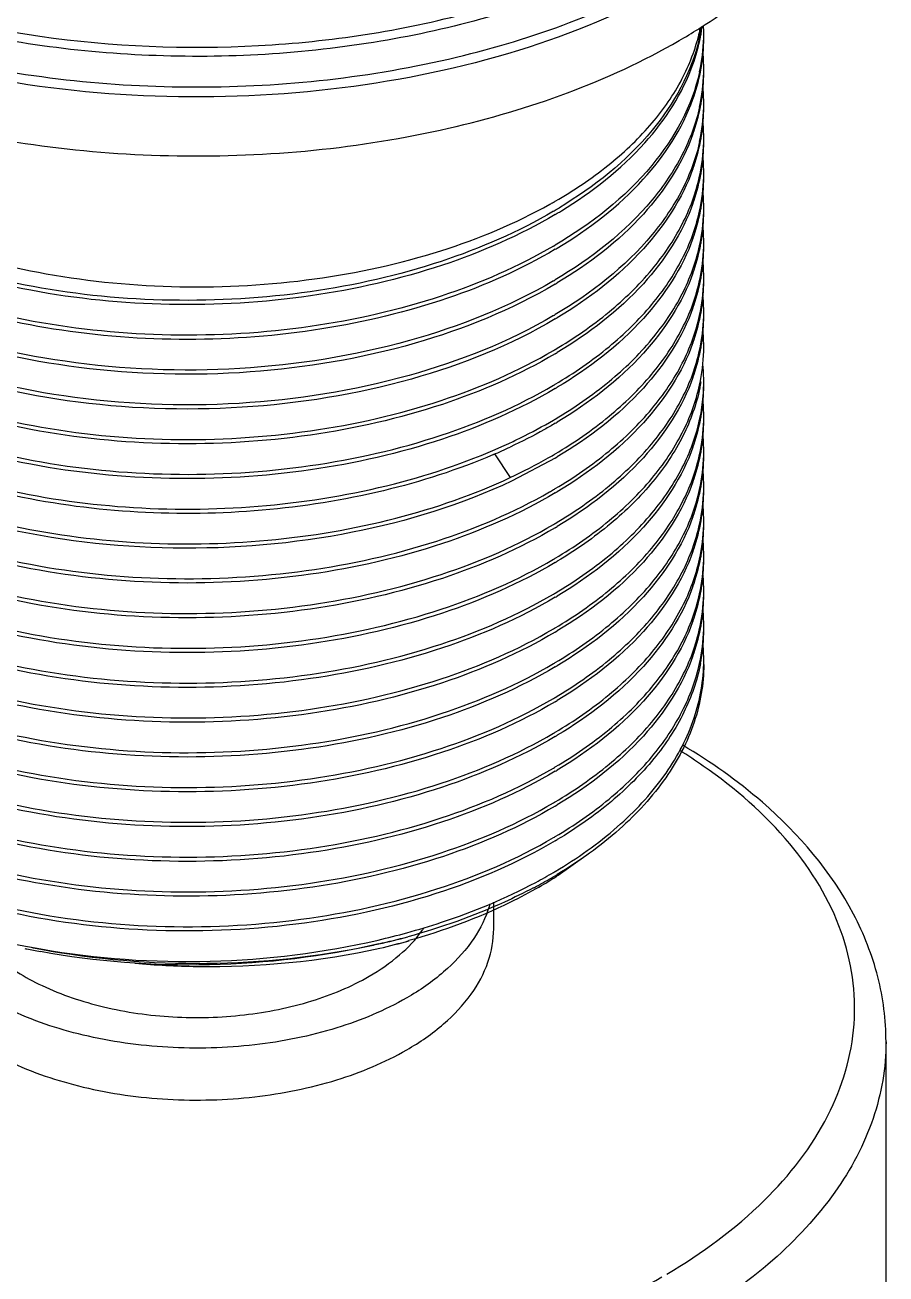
# Model space of a CAD drawing. Extents: x 10151 to 10571, y -5608 to -5014.
# Drawn here: x 10266.57 to 10286.87, y -5209.19 to -5179.73 of the extents above; entities that cross this region are included whole.
import ezdxf

# ---------------------------------------------------------------- set-up
doc = ezdxf.new("R2010")
doc.units = 0
doc.header["$LTSCALE"] = 7
doc.header["$MEASUREMENT"] = 0
doc.layers.get('0').update_dxf_attribs({"color": 2, "linetype": 'CONTINUOUS'})

msp = doc.modelspace()

# ---------------------------------------------------------------- linework, layer by layer
at = {"linetype": 'Continuous'}
for p, q in [((10277.63326, -5189.84388), (10278.00731, -5190.40342)), ((10279.06715, -5189.94564), (10278.04867, -5190.48488)), ((10279.78875, -5199.32521), (10279.13414, -5199.78631)), ((10279.13414, -5199.78631), (10279.11585, -5199.79806)), ((10279.13329, -5199.78587), (10279.11588, -5199.79808)), ((10278.66933, -5200.06884), (10278.69769, -5200.05247)), ((10277.61521, -5201.04285), (10277.61521, -5200.41744)), ((10286.86521, -5268.05674), (10286.86521, -5203.70923))]:
    msp.add_line(p, q, dxfattribs=at)
for centre, radius, start, end in [((10274.65407, -5167.39766), 14.66742, 299.989894, 302.069441), ((10274.90039, -5167.79547), 14.19953, 302.079465, 302.288771), ((10278.36577, -5178.9731), 4.20524, 345.859961, 347.120298), ((10278.412, -5178.98365), 4.15782, 347.119945, 348.834123), ((10278.28039, -5179.09896), 4.28901, 347.564976, 350.925981), ((10278.32041, -5179.2072), 4.24824, 350.250176, 350.803764), ((10278.34227, -5179.21069), 4.2261, 350.803013, 352.487284), ((10278.43248, -5179.94152), 4.1355, 0.000151, 2.727157), ((10278.11533, -5179.16297), 4.458, 340.35497, 348.923282), ((10278.21876, -5179.08582), 4.35203, 346.846445, 347.570662), ((10278.36696, -5179.93603), 4.20114, 347.623736, 358.600829), ((10278.29506, -5179.20279), 4.27397, 348.984268, 350.249411), ((10278.3787, -5180.03713), 4.18928, 350.230633, 359.973527), ((10278.43704, -5179.94146), 4.13094, 358.652503, 359.999318), ((10278.40895, -5180.76297), 4.15903, 0.00429, 5.107307), ((10278.30187, -5180.02449), 4.26714, 348.960609, 350.238362), ((10278.42467, -5180.76261), 4.14332, 358.650971, 359.999377), ((10278.12235, -5179.98458), 4.45099, 340.31773, 348.898919), ((10278.36263, -5180.75765), 4.20546, 347.646122, 358.603252), ((10278.39254, -5180.85898), 4.17545, 351.217945, 359.978814), ((10278.40019, -5181.58264), 4.16779, 0.004, 4.939257), ((10278.11484, -5180.80357), 4.45869, 340.365866, 348.901129), ((10278.34843, -5181.57737), 4.21965, 347.663728, 358.596629), ((10278.30009, -5180.84466), 4.269, 348.963624, 350.249205), ((10278.33195, -5180.85017), 4.23667, 350.249687, 351.22528), ((10278.39363, -5181.67963), 4.17436, 351.334853, 359.979702), ((10278.41161, -5181.58236), 4.15637, 358.644022, 0.000163), ((10278.41549, -5182.40089), 4.15249, 0.003591, 5.038007), ((10278.11456, -5181.6241), 4.45898, 340.35896, 348.89914), ((10278.35143, -5182.39499), 4.21667, 347.624658, 358.556908), ((10278.2999, -5181.6652), 4.2692, 348.961506, 350.277569), ((10278.33322, -5181.67094), 4.23538, 350.278007, 351.34178), ((10278.39321, -5182.50019), 4.17477, 351.296665, 359.97936), ((10278.42517, -5182.4006), 4.14281, 358.608834, 359.999678), ((10278.41526, -5183.22147), 4.15272, 0.003605, 5.092822), ((10278.33291, -5182.49149), 4.2357, 350.278256, 351.303735), ((10278.11467, -5182.44471), 4.45887, 340.359045, 348.899502), ((10278.35138, -5183.21558), 4.21671, 347.627045, 358.557186), ((10278.30008, -5182.48583), 4.26901, 348.961908, 350.277778), ((10278.38513, -5183.3202), 4.18285, 350.266452, 359.971441), ((10278.42504, -5183.22118), 4.14294, 358.608944, 359.999587), ((10278.41573, -5184.04204), 4.15225, 0.003359, 5.037873), ((10273.34702, -5173.97691), 11.44245, 299.27129, 299.504074), ((10273.41487, -5174.0966), 11.30486, 299.503543, 299.999168), ((10273.32049, -5174.38298), 11.28955, 300.598932, 301.192561), ((10278.29951, -5183.30627), 4.26959, 348.959189, 350.276471), ((10278.42519, -5184.04176), 4.14279, 358.608955, 359.999477), ((10273.12841, -5174.05847), 11.66665, 300.367357, 300.599655), ((10273.35319, -5174.57712), 11.19281, 300.697341, 300.983681), ((10273.41738, -5174.68379), 11.06832, 300.983074, 301.592466), ((10278.11415, -5183.26515), 4.4594, 340.355397, 348.896812), ((10278.35143, -5184.03616), 4.21667, 347.628925, 358.557238), ((10278.3934, -5184.14136), 4.17459, 351.300912, 359.979365), ((10278.41553, -5184.86265), 4.15245, 0.003694, 5.03134), ((10273.12436, -5174.8599), 11.68519, 300.337235, 300.568925), ((10278.29995, -5184.12695), 4.26914, 348.961918, 350.277649), ((10278.33287, -5184.13263), 4.23574, 350.278123, 351.30802), ((10278.42532, -5184.86237), 4.14266, 358.608741, 359.999774), ((10273.42822, -5175.50409), 11.06304, 300.644466, 300.934032), ((10278.11452, -5184.08584), 4.45902, 340.361276, 348.899542), ((10278.35145, -5184.85674), 4.21665, 347.622443, 358.556615), ((10278.3926, -5184.96191), 4.17538, 351.231065, 359.978844), ((10278.41523, -5185.68321), 4.15275, 0.003377, 5.174839), ((10273.09171, -5175.64544), 11.73198, 300.38804, 300.619155), ((10273.45637, -5176.35831), 11.01976, 300.60771, 300.898431), ((10278.11487, -5184.90652), 4.45866, 340.364354, 348.900971), ((10278.35131, -5185.67734), 4.21679, 347.633469, 358.557677), ((10278.30037, -5184.94764), 4.26871, 348.963375, 350.278586), ((10278.33237, -5184.95317), 4.23624, 350.279131, 351.238394), ((10278.39428, -5185.78261), 4.1737, 351.399389, 359.980406), ((10278.42498, -5185.68291), 4.143, 358.609069, 359.999221), ((10278.41555, -5186.50381), 4.15243, 0.003481, 5.042114), ((10273.11364, -5176.53407), 11.66226, 300.463915, 300.69676), ((10273.29879, -5176.93763), 11.30764, 300.672457, 300.95588), ((10278.11442, -5185.72698), 4.45913, 340.358225, 348.898454), ((10278.35142, -5186.49792), 4.21668, 347.626733, 358.55712), ((10278.29985, -5185.7681), 4.26924, 348.960852, 350.277267), ((10278.33403, -5185.77399), 4.23456, 350.277635, 351.405982), ((10278.39303, -5186.60309), 4.17495, 351.264335, 359.979038), ((10278.42515, -5186.50352), 4.14283, 358.608936, 359.999572), ((10278.41541, -5187.32441), 4.15257, 0.003784, 5.034576), ((10278.33251, -5186.59433), 4.2361, 350.278387, 351.271601), ((10273.2604, -5177.58213), 11.39175, 300.408158, 300.646102), ((10273.34435, -5177.82797), 11.22441, 300.654081, 300.939592), ((10278.11461, -5186.54762), 4.45893, 340.362177, 348.900028), ((10278.35148, -5187.3185), 4.21662, 347.621661, 358.556615), ((10278.30006, -5186.58874), 4.26903, 348.962406, 350.277876), ((10278.42529, -5187.32413), 4.1427, 358.608774, 359.999847), ((10278.42132, -5188.14463), 4.14667, 359.998718, 5.05152), ((10278.29802, -5187.40943), 4.27101, 348.861583, 350.211047), ((10278.42371, -5188.14435), 4.14428, 357.496202, 359.994766), ((10273.29775, -5178.47291), 11.31232, 300.424762, 300.664556), ((10273.36433, -5178.67914), 11.1879, 300.645921, 300.93242), ((10278.27277, -5187.4045), 4.29674, 348.119787, 348.862118), ((10278.39362, -5188.24431), 4.17436, 351.33272, 359.979714), ((10278.40241, -5188.14319), 4.16562, 355.25295, 356.167674), ((10278.41266, -5188.14387), 4.15534, 356.167591, 357.49627), ((10278.33589, -5188.13605), 4.23249, 348.173179, 355.231124), ((10278.41549, -5188.96557), 4.15249, 0.00357, 5.038122), ((10273.31435, -5179.32458), 11.27711, 300.432182, 300.672575), ((10278.11454, -5188.18877), 4.459, 340.359037, 348.899145), ((10278.25704, -5188.1207), 4.31281, 347.710825, 348.188311), ((10278.29994, -5188.22988), 4.26915, 348.961536, 350.277527), ((10278.33324, -5188.23562), 4.23536, 350.277967, 351.33965), ((10278.42517, -5188.96528), 4.14281, 358.60887, 359.999656), ((10273.33819, -5179.45966), 11.2357, 300.656469, 300.9416), ((10278.3514, -5188.95967), 4.21669, 347.624613, 358.556931), ((10278.39319, -5189.06487), 4.17479, 351.295396, 359.979384), ((10278.41525, -5189.78615), 4.15273, 0.003561, 5.094854), ((10272.17401, -5177.214), 13.76678, 293.258559, 295.07012), ((10273.19218, -5179.93292), 11.52199, 299.685931, 300.40496), ((10273.28329, -5180.08866), 11.34155, 300.406175, 300.661884), ((10273.36145, -5180.31593), 11.19314, 300.647187, 300.933514), ((10278.11469, -5189.0094), 4.45884, 340.359121, 348.899572), ((10278.3514, -5189.78026), 4.21669, 347.627164, 358.557199), ((10278.30005, -5189.05051), 4.26904, 348.961959, 350.277781), ((10278.3851, -5189.88487), 4.18288, 350.266499, 359.971417), ((10278.33286, -5189.05616), 4.23574, 350.27826, 351.302477), ((10278.42503, -5189.78586), 4.14295, 358.608939, 359.999538), ((10272.65448, -5178.95715), 12.636, 295.063481, 299.612841), ((10278.41572, -5190.60672), 4.15226, 0.003372, 5.037238), ((10273.23708, -5180.83355), 11.43024, 299.885911, 300.430362), ((10273.31183, -5180.96106), 11.28243, 300.431019, 300.671409), ((10273.35622, -5181.12847), 11.20273, 300.649222, 300.935307), ((10278.11418, -5189.82985), 4.45937, 340.355413, 348.89692), ((10278.35147, -5190.60084), 4.21663, 347.628841, 358.55725), ((10278.29946, -5189.87094), 4.26964, 348.959263, 350.276532), ((10278.39242, -5190.70597), 4.17557, 351.19952, 359.978423), ((10278.42519, -5190.60644), 4.14279, 358.608957, 359.999489), ((10278.41555, -5191.42737), 4.15243, 0.004171, 4.971646), ((10278.33184, -5190.69716), 4.23678, 350.279004, 351.207085), ((10273.30773, -5181.77388), 11.2912, 300.429132, 300.669213), ((10273.32174, -5181.89623), 11.26575, 300.663145, 300.947546), ((10278.11477, -5190.65058), 4.45876, 340.365801, 348.901164), ((10278.35147, -5191.42139), 4.21663, 347.610764, 358.555525), ((10278.30023, -5190.6917), 4.26885, 348.963527, 350.27843), ((10278.39259, -5191.52659), 4.17539, 351.232438, 359.97887), ((10278.42568, -5191.42709), 4.14231, 358.608429, 0.0003), ((10278.41523, -5192.24789), 4.15275, 0.003351, 5.174757), ((10278.30031, -5191.51232), 4.26877, 348.963391, 350.278605), ((10278.33232, -5191.51784), 4.23629, 350.279148, 351.239772), ((10278.42498, -5192.24759), 4.143, 358.60904, 359.999196), ((10273.2788, -5182.54026), 11.35259, 300.416375, 300.655251), ((10273.36398, -5182.78136), 11.1887, 300.645615, 300.930896), ((10278.1149, -5191.47121), 4.45863, 340.364397, 348.901022), ((10278.35134, -5192.24202), 4.21675, 347.633439, 358.557663), ((10278.39424, -5192.34728), 4.17374, 351.396383, 359.980339), ((10278.41554, -5193.06849), 4.15244, 0.003515, 5.042435), ((10273.31495, -5183.42865), 11.27583, 300.432436, 300.672901), ((10278.11444, -5192.29167), 4.4591, 340.358323, 348.898517), ((10278.35144, -5193.0626), 4.21666, 347.626659, 358.55709), ((10278.29982, -5192.33278), 4.26927, 348.960893, 350.277343), ((10278.33396, -5192.33866), 4.23463, 350.277714, 351.402996), ((10278.39308, -5193.16777), 4.1749, 351.268586, 359.97905), ((10278.42515, -5193.0682), 4.14284, 358.6089, 359.999606), ((10273.34233, -5183.56894), 11.22812, 300.654848, 300.940227), ((10278.41542, -5193.88909), 4.15256, 0.003813, 5.034271), ((10273.29624, -5184.21407), 11.31561, 300.423965, 300.66355), ((10273.3078, -5184.33671), 11.29116, 300.668902, 300.952766), ((10278.11458, -5193.11228), 4.45896, 340.36192, 348.899903), ((10278.35146, -5193.88317), 4.21664, 347.621751, 358.556619), ((10278.30009, -5193.15342), 4.26901, 348.962304, 350.277848), ((10278.38499, -5193.98779), 4.183, 350.267124, 359.971339), ((10278.33259, -5193.15902), 4.23602, 350.278355, 351.275824), ((10278.42528, -5193.88881), 4.1427, 358.608781, 359.999878), ((10278.41553, -5194.70966), 4.15245, 0.003527, 5.017939), ((10273.26682, -5184.97957), 11.378, 300.411153, 300.649528), ((10273.30127, -5185.14733), 11.30307, 300.671612, 300.955262), ((10278.29975, -5193.97393), 4.26934, 348.960416, 350.277131), ((10278.42511, -5194.70938), 4.14287, 358.608994, 359.999663), ((10273.26215, -5185.79128), 11.38801, 300.408982, 300.646976), ((10273.32589, -5186.0055), 11.25818, 300.661416, 300.945927), ((10273.28257, -5186.65022), 11.34461, 300.417984, 300.656975), ((10273.29924, -5186.78539), 11.30677, 300.67244, 300.955961), ((10273.25985, -5187.42821), 11.39284, 300.40805, 300.64605), ((10273.3172, -5187.63343), 11.274, 300.665115, 300.949433), ((10273.27573, -5188.2785), 11.35918, 300.414909, 300.653518), ((10273.36335, -5188.52463), 11.18972, 300.646228, 300.932517), ((10273.31323, -5189.16963), 11.27938, 300.431491, 300.67235), ((10273.36213, -5189.3434), 11.19191, 300.646879, 300.933286), ((10273.02831, -5189.49186), 11.85338, 298.081245, 300.397826), ((10273.11757, -5189.75357), 11.66966, 298.453715, 300.65274), ((10273.40127, -5190.87498), 10.59613, 299.989549, 302.429338), ((10273.26612, -5189.90273), 11.37865, 300.411814, 300.651643), ((10273.3157, -5190.09293), 11.2767, 300.665827, 300.950131), ((10273.61789, -5191.22074), 10.18813, 302.443816, 302.659362), ((10272.83882, -5189.24398), 12.25051, 297.793789, 298.309893), ((10272.90052, -5189.35882), 12.12014, 298.310533, 298.466716), ((10270.95753, -5183.61598), 18.21747, 281.972051, 282.530499), ((10270.87272, -5184.04396), 17.72839, 283.107095, 285.358579), ((10271.08609, -5184.18048), 17.63853, 282.52065, 284.798546), ((10270.86431, -5183.75418), 18.10764, 282.913831, 285.133609), ((10271.07685, -5185.31605), 16.64106, 283.393843, 285.838238), ((10271.14563, -5185.47062), 16.47468, 283.292357, 285.754731), ((10270.09853, -5184.43415), 17.43958, 258.310204, 258.444929), ((10270.14103, -5183.22635), 18.57345, 258.942677, 260.073885), ((10270.33996, -5183.29319), 18.54717, 258.299944, 259.433451), ((10270.1438, -5184.20967), 17.66859, 258.446914, 259.513537)]:
    msp.add_arc(centre, radius, start, end, dxfattribs=at)
for points, knots in [([(10281.98554, -5178.71009), (10280.87217, -5179.35289), (10278.36593, -5180.41097), (10274.27514, -5181.30343), (10269.91873, -5181.53575), (10265.6126, -5181.0894), (10261.6674, -5179.99712), (10258.80924, -5178.55986), (10256.9897, -5177.13008), (10255.62772, -5175.68069), (10254.92781, -5174.37357), (10254.7034, -5173.48468)], [0, 0, 0, 0, 0.12568453, 0.26361106, 0.40757501, 0.55037946, 0.68501087, 0.8058374, 0.86017524, 0.91037325, 1, 1, 1, 1]), ([(10282.48559, -5179.79928), (10283.12137, -5179.39752), (10284.27286, -5178.53681), (10285.63789, -5176.99513), (10286.49626, -5175.31123), (10286.69515, -5174.11361), (10286.69518, -5173.5368)], [0, 0, 0, 0, 0.28720031, 0.54547902, 0.7797281, 1, 1, 1, 1]), ([(10279.86974, -5178.70195), (10278.30248, -5179.37547), (10274.85956, -5180.31836), (10269.51182, -5180.62996), (10264.29242, -5179.89206), (10261.05796, -5178.66106), (10259.65471, -5177.85091)], [0, 0, 0, 0, 0.24566354, 0.50840905, 0.7666521, 1, 1, 1, 1]), ([(10262.18176, -5178.79353), (10263.70266, -5179.3746), (10266.98769, -5180.17459), (10272.04526, -5180.38316), (10276.95025, -5179.6443), (10279.9879, -5178.48675), (10281.31618, -5177.73465)], [0, 0, 0, 0, 0.24821435, 0.51056179, 0.76728814, 1, 1, 1, 1]), ([(10259.30722, -5178.48942), (10260.9125, -5179.41621), (10264.64586, -5180.7688), (10270.61528, -5181.41692), (10276.58468, -5180.76877), (10280.31804, -5179.41617), (10281.9233, -5178.48937)], [0, 0, 0, 0, 0.23721786, 0.50000053, 0.7627829, 1, 1, 1, 1]), ([(10258.60631, -5179.71063), (10260.19428, -5180.74013), (10263.99856, -5182.26403), (10270.16289, -5183.05697), (10276.39424, -5182.4598), (10280.30808, -5181.06978), (10281.98554, -5180.10131)], [0, 0, 0, 0, 0.23353839, 0.49622047, 0.76097432, 1, 1, 1, 1]), ([(10279.06715, -5183.88698), (10279.49977, -5183.63721), (10280.29801, -5183.10349), (10281.3054, -5182.15995), (10282.04424, -5181.12856), (10282.3493, -5180.37476), (10282.4436, -5180.00041)], [0, 0, 0, 0, 0.28398174, 0.5435499, 0.78054071, 1, 1, 1, 1]), ([(10282.4566, -5180.07617), (10282.27409, -5180.85719), (10281.38583, -5182.45219), (10279.97944, -5183.54883), (10279.16753, -5184.04042)], [0, 0, 0, 0, 0.45800729, 1, 1, 1, 1]), ([(10279.06715, -5184.20155), (10278.23091, -5184.69803), (10276.34431, -5185.51601), (10273.26248, -5186.21483), (10269.9843, -5186.41021), (10266.75402, -5186.08993), (10263.80694, -5185.28114), (10261.35385, -5184.03766), (10259.55907, -5182.43609), (10258.88418, -5181.08617), (10258.74618, -5180.42967)], [0, 0, 0, 0, 0.12729245, 0.26669941, 0.41182361, 0.55524822, 0.68975524, 0.8096242, 0.91219286, 1, 1, 1, 1]), ([(10279.02639, -5184.12447), (10278.19282, -5184.61289), (10276.32114, -5185.42497), (10273.26184, -5186.11495), (10270.0114, -5186.30679), (10266.80463, -5186.00189), (10263.87537, -5185.20334), (10261.42565, -5183.98387), (10259.61881, -5182.40838), (10258.92104, -5181.07588), (10258.76735, -5180.42382)], [0, 0, 0, 0, 0.12723459, 0.26635993, 0.41113772, 0.55428176, 0.68875922, 0.8088153, 0.91177217, 1, 1, 1, 1]), ([(10258.89389, -5180.35878), (10259.11504, -5180.99822), (10259.91795, -5182.27224), (10261.78169, -5183.77469), (10264.2298, -5184.9364), (10267.10609, -5185.68817), (10270.21992, -5185.98505), (10273.36112, -5185.80622), (10276.31437, -5185.16496), (10278.12962, -5184.41353), (10278.94175, -5183.95832)], [0, 0, 0, 0, 0.09104838, 0.19686051, 0.31851981, 0.45303124, 0.59497941, 0.73777826, 0.87471728, 1, 1, 1, 1]), ([(10279.21578, -5184.11174), (10279.93468, -5183.66958), (10281.18958, -5182.69601), (10282.07119, -5181.34335), (10282.31384, -5180.66171)], [0, 0, 0, 0, 0.53841738, 1, 1, 1, 1]), ([(10282.47046, -5180.83646), (10282.2938, -5181.64334), (10281.37781, -5183.29854), (10279.91406, -5184.42082), (10279.06715, -5184.92106)], [0, 0, 0, 0, 0.45645069, 1, 1, 1, 1]), ([(10279.02642, -5184.94501), (10278.19273, -5185.43291), (10276.32048, -5186.24313), (10273.26226, -5186.93771), (10270.01096, -5187.12708), (10266.80507, -5186.82039), (10263.87359, -5186.02692), (10261.42686, -5184.80206), (10259.61791, -5183.22936), (10258.92062, -5181.89656), (10258.76727, -5181.24432)], [0, 0, 0, 0, 0.12721292, 0.26636232, 0.41114209, 0.55429362, 0.68874625, 0.80886444, 0.91175998, 1, 1, 1, 1]), ([(10282.4707, -5181.6574), (10282.38529, -5182.04811), (10282.0917, -5182.83781), (10281.06263, -5184.34849), (10279.91409, -5185.24039), (10279.06715, -5185.74165)], [0, 0, 0, 0, 0.22030447, 0.45788243, 1, 1, 1, 1]), ([(10279.11519, -5184.99351), (10279.85794, -5184.54838), (10281.15318, -5183.56266), (10282.06469, -5182.18061), (10282.31329, -5181.48369)], [0, 0, 0, 0, 0.53923039, 1, 1, 1, 1]), ([(10279.06715, -5185.02213), (10278.2675, -5185.49589), (10276.47226, -5186.28718), (10273.5363, -5186.98761), (10270.40129, -5187.22766), (10267.28183, -5186.99221), (10264.38846, -5186.3006), (10261.91287, -5185.19675), (10260.01267, -5183.75012), (10259.17184, -5182.50809), (10258.93223, -5181.88036)], [0, 0, 0, 0, 0.12519452, 0.26205128, 0.40487652, 0.54699446, 0.68177459, 0.80368278, 0.90949833, 1, 1, 1, 1]), ([(10282.47065, -5182.4789), (10282.38531, -5182.86985), (10282.09227, -5183.65953), (10281.06141, -5185.16882), (10279.91344, -5186.05981), (10279.06715, -5186.56223)], [0, 0, 0, 0, 0.22046159, 0.45778231, 1, 1, 1, 1]), ([(10282.31429, -5182.30175), (10282.06603, -5182.99963), (10281.15548, -5184.38383), (10279.85844, -5185.36934), (10279.11521, -5185.81413)], [0, 0, 0, 0, 0.46097162, 1, 1, 1, 1]), ([(10282.3141, -5183.12288), (10282.06577, -5183.82068), (10281.1555, -5185.20501), (10279.85786, -5186.18918), (10279.11519, -5186.63465)], [0, 0, 0, 0, 0.46098915, 1, 1, 1, 1]), ([(10279.06715, -5187.38282), (10279.51086, -5187.11993), (10280.3279, -5186.55773), (10281.35157, -5185.56461), (10282.09137, -5184.47972), (10282.38449, -5183.68982), (10282.47012, -5183.29869)], [0, 0, 0, 0, 0.28356225, 0.54284643, 0.7798521, 1, 1, 1, 1]), ([(10279.06715, -5187.48389), (10278.23052, -5187.97974), (10276.34448, -5188.79878), (10273.26231, -5189.49707), (10269.98415, -5189.69258), (10266.7538, -5189.37223), (10263.80671, -5188.5634), (10261.35365, -5187.31987), (10259.55893, -5185.71826), (10258.8841, -5184.36831), (10258.74613, -5183.7118)], [0, 0, 0, 0, 0.12729356, 0.2667023, 0.41182768, 0.55525259, 0.68976014, 0.80962744, 0.91219325, 1, 1, 1, 1]), ([(10258.76755, -5183.70677), (10258.92115, -5184.35812), (10259.62058, -5185.68916), (10261.4262, -5187.26464), (10263.87544, -5188.48648), (10266.8061, -5189.27914), (10270.01179, -5189.59058), (10273.26246, -5189.39447), (10276.3204, -5188.70388), (10278.19352, -5187.89566), (10279.0264, -5187.40685)], [0, 0, 0, 0, 0.08814486, 0.19113955, 0.31123735, 0.4457005, 0.58887135, 0.73366376, 0.87279932, 1, 1, 1, 1]), ([(10282.31411, -5183.94345), (10282.06578, -5184.64124), (10281.15543, -5186.02547), (10279.858, -5187.00999), (10279.1152, -5187.45525)], [0, 0, 0, 0, 0.46098495, 1, 1, 1, 1]), ([(10279.06715, -5188.2034), (10279.51078, -5187.94037), (10280.32795, -5187.37834), (10281.35163, -5186.38513), (10282.09142, -5185.3002), (10282.38454, -5184.51027), (10282.47016, -5184.11912)], [0, 0, 0, 0, 0.28356218, 0.54284261, 0.77985189, 1, 1, 1, 1]), ([(10279.06715, -5188.30447), (10278.23045, -5188.80021), (10276.34457, -5189.61942), (10273.2624, -5190.31762), (10269.98433, -5190.51317), (10266.75401, -5190.19285), (10263.80692, -5189.38406), (10261.3538, -5188.14056), (10259.55902, -5186.53895), (10258.88415, -5185.18903), (10258.74616, -5184.53253)], [0, 0, 0, 0, 0.12729397, 0.26669825, 0.41182293, 0.55524671, 0.68975309, 0.80962525, 0.91219405, 1, 1, 1, 1]), ([(10258.76741, -5184.52679), (10258.92092, -5185.17817), (10259.62021, -5186.50931), (10261.42572, -5188.08492), (10263.87491, -5189.30687), (10266.80559, -5190.09964), (10270.01137, -5190.41115), (10273.2622, -5190.21515), (10276.32015, -5189.52435), (10278.1936, -5188.71654), (10279.02638, -5188.22746)], [0, 0, 0, 0, 0.08814442, 0.19113633, 0.31122904, 0.44569203, 0.58886474, 0.7336579, 0.87279742, 1, 1, 1, 1]), ([(10282.314, -5184.76434), (10282.06564, -5185.46206), (10281.15527, -5186.8461), (10279.85802, -5187.8307), (10279.11521, -5188.27584)], [0, 0, 0, 0, 0.46098386, 1, 1, 1, 1]), ([(10279.06715, -5189.02399), (10279.51077, -5188.76088), (10280.32801, -5188.19891), (10281.3517, -5187.20563), (10282.09149, -5186.12067), (10282.38459, -5185.33071), (10282.47019, -5184.93955)], [0, 0, 0, 0, 0.28356791, 0.54284835, 0.77985241, 1, 1, 1, 1]), ([(10258.76759, -5185.34812), (10258.91262, -5185.96305), (10259.54972, -5187.21844), (10261.19708, -5188.73746), (10263.44212, -5189.94686), (10266.14904, -5190.78058), (10269.1466, -5191.18943), (10272.24117, -5191.14405), (10275.2286, -5190.64587), (10277.10823, -5190.00073), (10277.97299, -5189.59879)], [0, 0, 0, 0, 0.08777219, 0.18934114, 0.30715067, 0.43920407, 0.58079731, 0.72576668, 0.86752216, 1, 1, 1, 1]), ([(10279.02638, -5185.76567), (10277.9688, -5186.38586), (10275.54067, -5187.34387), (10271.61388, -5187.96932), (10267.57833, -5187.80697), (10264.96307, -5187.17107), (10263.76186, -5186.70129)], [0, 0, 0, 0, 0.23392291, 0.49165265, 0.7539055, 1, 1, 1, 1]), ([(10279.06715, -5189.84457), (10279.51077, -5189.58157), (10280.32787, -5189.01956), (10281.35151, -5188.02643), (10282.0913, -5186.94158), (10282.38445, -5186.15171), (10282.47009, -5185.76059)], [0, 0, 0, 0, 0.28355987, 0.54284155, 0.77985036, 1, 1, 1, 1]), ([(10282.31416, -5185.58446), (10282.06585, -5186.28229), (10281.1555, -5187.66661), (10279.858, -5188.65113), (10279.11518, -5189.09643)], [0, 0, 0, 0, 0.4609858, 1, 1, 1, 1]), ([(10277.61025, -5189.86199), (10276.77413, -5190.22151), (10274.97669, -5190.79943), (10271.1926, -5191.39373), (10267.31376, -5191.19121), (10263.77446, -5190.17024), (10261.57448, -5189.07764), (10259.89297, -5187.70103), (10259.14894, -5186.5541), (10258.92939, -5185.97579)], [0, 0, 0, 0, 0.13228718, 0.27276138, 0.55554958, 0.68731545, 0.80624554, 0.91008976, 1, 1, 1, 1]), ([(10279.06715, -5185.84272), (10278.03873, -5186.45112), (10275.67924, -5187.40228), (10271.85129, -5188.04397), (10267.89347, -5187.94575), (10265.31384, -5187.3651), (10264.1162, -5186.93254)], [0, 0, 0, 0, 0.23285832, 0.48954329, 0.7518516, 1, 1, 1, 1]), ([(10258.76669, -5186.16491), (10258.91141, -5186.78114), (10259.54943, -5188.03948), (10261.20098, -5189.56128), (10263.45222, -5190.77195), (10266.16638, -5191.60529), (10269.17115, -5192.01173), (10272.27168, -5191.96225), (10275.26255, -5191.45811), (10277.14316, -5190.80827), (10278.00737, -5190.40333)], [0, 0, 0, 0, 0.08776916, 0.18935985, 0.30722628, 0.43935251, 0.58099966, 0.72597702, 0.86766989, 1, 1, 1, 1]), ([(10279.02635, -5186.58635), (10277.96718, -5187.20935), (10275.53174, -5188.16676), (10271.59669, -5188.79099), (10267.55223, -5188.62738), (10264.93526, -5187.97902), (10263.7326, -5187.50732)], [0, 0, 0, 0, 0.23398013, 0.49177453, 0.75401565, 1, 1, 1, 1]), ([(10279.06715, -5186.6633), (10278.0141, -5187.28788), (10275.59004, -5188.25291), (10271.66566, -5188.88255), (10267.62586, -5188.73804), (10265.00682, -5188.10205), (10263.80168, -5187.63535)], [0, 0, 0, 0, 0.23353674, 0.49110914, 0.75349156, 1, 1, 1, 1]), ([(10279.06715, -5190.66516), (10279.5108, -5190.40204), (10280.32807, -5189.84003), (10281.3518, -5188.84669), (10282.0916, -5187.76164), (10282.38468, -5186.97162), (10282.47026, -5186.58042)], [0, 0, 0, 0, 0.2835672, 0.54284359, 0.77985206, 1, 1, 1, 1]), ([(10282.31425, -5186.40479), (10282.06597, -5187.10266), (10281.15559, -5188.48704), (10279.85813, -5189.47179), (10279.11521, -5189.91701)], [0, 0, 0, 0, 0.46098085, 1, 1, 1, 1]), ([(10258.76739, -5186.98846), (10258.92008, -5187.63642), (10259.61336, -5188.96048), (10261.4038, -5190.53102), (10263.83367, -5191.75213), (10266.74341, -5192.54922), (10269.93011, -5192.87045), (10273.16728, -5192.68917), (10276.22018, -5192.01684), (10278.09574, -5191.22468), (10278.93248, -5190.74379)], [0, 0, 0, 0, 0.0880984, 0.19094394, 0.31080852, 0.4450359, 0.5880611, 0.73288128, 0.87228321, 1, 1, 1, 1]), ([(10279.06715, -5190.76623), (10278.23048, -5191.26201), (10276.34452, -5192.08116), (10273.26231, -5192.7794), (10269.98416, -5192.97492), (10266.7538, -5192.65457), (10263.80668, -5191.84573), (10261.35357, -5190.60217), (10259.55884, -5189.00049), (10258.88405, -5187.65051), (10258.7461, -5186.99399)], [0, 0, 0, 0, 0.12729301, 0.26669901, 0.41182522, 0.55524906, 0.68975546, 0.80962681, 0.91219401, 1, 1, 1, 1]), ([(10282.31408, -5187.22586), (10282.06574, -5187.92364), (10281.15538, -5189.3078), (10279.85803, -5190.29239), (10279.11521, -5190.73759)], [0, 0, 0, 0, 0.46098253, 1, 1, 1, 1]), ([(10279.06715, -5191.48574), (10279.51077, -5191.22267), (10280.32797, -5190.66068), (10281.35164, -5189.66745), (10282.09143, -5188.58253), (10282.38454, -5187.79261), (10282.47015, -5187.40147)], [0, 0, 0, 0, 0.28356667, 0.54284857, 0.77985328, 1, 1, 1, 1]), ([(10279.06715, -5191.58681), (10278.23059, -5192.08281), (10276.34438, -5192.90164), (10273.26221, -5193.60004), (10269.98399, -5193.79549), (10266.75361, -5193.47512), (10263.80651, -5192.66625), (10261.35345, -5191.42267), (10259.55877, -5189.82098), (10258.88401, -5188.471), (10258.74608, -5187.81448)], [0, 0, 0, 0, 0.12729422, 0.26670442, 0.41183084, 0.55525435, 0.68976195, 0.8096296, 0.91219371, 1, 1, 1, 1]), ([(10258.76762, -5187.81), (10258.92127, -5188.46133), (10259.62078, -5189.79231), (10261.42643, -5191.36771), (10263.87566, -5192.58948), (10266.80629, -5193.3821), (10270.01194, -5193.69349), (10273.2626, -5193.49744), (10276.32034, -5192.80657), (10278.19372, -5191.9989), (10279.02641, -5191.50979)], [0, 0, 0, 0, 0.08814524, 0.19114111, 0.31123857, 0.44570069, 0.58887263, 0.73366564, 0.87280031, 1, 1, 1, 1]), ([(10282.31419, -5188.04614), (10282.06588, -5188.74399), (10281.15557, -5190.12838), (10279.85797, -5191.11279), (10279.11519, -5191.55818)], [0, 0, 0, 0, 0.46098592, 1, 1, 1, 1]), ([(10279.06715, -5192.30633), (10279.51079, -5192.04338), (10280.32785, -5191.48131), (10281.35148, -5190.48821), (10282.09128, -5189.40338), (10282.38443, -5188.61352), (10282.47008, -5188.2224)], [0, 0, 0, 0, 0.28355782, 0.54284012, 0.77984938, 1, 1, 1, 1]), ([(10282.47748, -5188.28905), (10282.39529, -5188.67972), (10282.10941, -5189.46928), (10281.37996, -5190.55539), (10280.36639, -5191.55073), (10279.55562, -5192.11486), (10279.11501, -5192.37888)], [0, 0, 0, 0, 0.2203367, 0.45733463, 0.71649967, 1, 1, 1, 1]), ([(10279.06715, -5192.4074), (10278.23045, -5192.90313), (10276.34457, -5193.72235), (10273.26241, -5194.42054), (10269.98434, -5194.61609), (10266.75403, -5194.29577), (10263.80694, -5193.48699), (10261.35383, -5192.2435), (10259.55905, -5190.64192), (10258.88417, -5189.292), (10258.74617, -5188.6355)], [0, 0, 0, 0, 0.1272941, 0.26669888, 0.41182317, 0.55524741, 0.6897538, 0.80962481, 0.91219385, 1, 1, 1, 1]), ([(10258.76745, -5188.62987), (10258.92098, -5189.28124), (10259.62031, -5190.61235), (10261.42585, -5192.18793), (10263.87507, -5193.40986), (10266.80575, -5194.20259), (10270.0115, -5194.51408), (10273.26226, -5194.31804), (10276.32023, -5193.62735), (10278.19354, -5192.81933), (10279.02639, -5192.33038)], [0, 0, 0, 0, 0.0881446, 0.1911369, 0.31123217, 0.44569614, 0.58886665, 0.73365874, 0.87279723, 1, 1, 1, 1]), ([(10277.97299, -5189.59879), (10278.06468, -5189.55618), (10278.42217, -5189.38508), (10278.77187, -5189.19757), (10279.02641, -5189.04804)], [0, 0, 0, 0, 0.25511299, 1, 1, 1, 1]), ([(10279.06715, -5193.12691), (10279.51113, -5192.86358), (10280.32898, -5192.30117), (10281.35317, -5191.30691), (10282.09301, -5190.2209), (10282.38575, -5189.43017), (10282.47103, -5189.03866)], [0, 0, 0, 0, 0.28359717, 0.54286855, 0.77986299, 1, 1, 1, 1]), ([(10279.06715, -5189.12506), (10278.983, -5189.17494), (10278.63677, -5189.3742), (10278.28049, -5189.55584), (10278.00737, -5189.68381)], [0, 0, 0, 0, 0.24492239, 1, 1, 1, 1]), ([(10279.06715, -5193.22798), (10278.23051, -5193.72386), (10276.34441, -5194.54289), (10273.26214, -5195.2412), (10269.98389, -5195.43667), (10266.75346, -5195.11626), (10263.80632, -5194.30735), (10261.35323, -5193.0637), (10259.55857, -5191.46192), (10258.88389, -5190.11187), (10258.74601, -5189.45533)], [0, 0, 0, 0, 0.12729333, 0.26670226, 0.41182997, 0.55525382, 0.6897603, 0.80962972, 0.91219427, 1, 1, 1, 1]), ([(10258.76748, -5189.4506), (10258.92103, -5190.10196), (10259.6204, -5191.43304), (10261.42595, -5193.00858), (10263.87514, -5194.23046), (10266.80579, -5195.02319), (10270.01153, -5195.33465), (10273.26233, -5195.13866), (10276.32018, -5194.44776), (10278.1937, -5193.64015), (10279.0264, -5193.15097)], [0, 0, 0, 0, 0.08814386, 0.1911375, 0.31123111, 0.44569197, 0.58886564, 0.73366017, 0.87279759, 1, 1, 1, 1]), ([(10279.06715, -5193.9475), (10279.51078, -5193.68447), (10280.32792, -5193.12245), (10281.35157, -5192.12928), (10282.09136, -5191.0444), (10282.38449, -5190.25451), (10282.47012, -5189.86337)], [0, 0, 0, 0, 0.28356332, 0.54284543, 0.77985257, 1, 1, 1, 1]), ([(10282.3141, -5189.68755), (10282.06577, -5190.38534), (10281.15543, -5191.76958), (10279.85799, -5192.75408), (10279.11519, -5193.19935)], [0, 0, 0, 0, 0.46098543, 1, 1, 1, 1]), ([(10279.06715, -5194.04857), (10278.23065, -5194.54464), (10276.34441, -5195.36332), (10273.26233, -5196.06179), (10269.98415, -5196.25725), (10266.7538, -5195.93691), (10263.80672, -5195.12808), (10261.35365, -5193.88455), (10259.55893, -5192.28294), (10258.88411, -5190.933), (10258.74613, -5190.27648)], [0, 0, 0, 0, 0.12729325, 0.26670214, 0.41182753, 0.55525246, 0.68976003, 0.80962735, 0.91219323, 1, 1, 1, 1]), ([(10258.76755, -5190.27145), (10258.92114, -5190.92279), (10259.62058, -5192.25383), (10261.42619, -5193.82932), (10263.87544, -5195.05116), (10266.8061, -5195.84382), (10270.01179, -5196.15524), (10273.26248, -5195.9592), (10276.32031, -5195.2684), (10278.19366, -5194.46059), (10279.0264, -5193.97154)], [0, 0, 0, 0, 0.0881449, 0.19113962, 0.31123748, 0.44570071, 0.58887159, 0.73366405, 0.87279988, 1, 1, 1, 1]), ([(10278.04867, -5190.48488), (10276.85802, -5191.04757), (10274.2154, -5191.85841), (10270.07603, -5192.20918), (10266.00215, -5191.73882), (10263.45723, -5190.84932), (10262.34427, -5190.25033)], [0, 0, 0, 0, 0.24423999, 0.50666461, 0.76559202, 1, 1, 1, 1]), ([(10282.31411, -5190.50812), (10282.06578, -5191.20592), (10281.1555, -5192.59024), (10279.8579, -5193.57449), (10279.1152, -5194.01992)], [0, 0, 0, 0, 0.46098804, 1, 1, 1, 1]), ([(10279.06715, -5194.76808), (10279.51085, -5194.50516), (10280.32793, -5193.94298), (10281.35163, -5192.94981), (10282.09143, -5191.86487), (10282.38455, -5191.07494), (10282.47016, -5190.68378)], [0, 0, 0, 0, 0.28356138, 0.54284336, 0.77985147, 1, 1, 1, 1]), ([(10279.06715, -5194.86915), (10278.23068, -5195.36526), (10276.34444, -5196.18386), (10273.26244, -5196.88236), (10269.98432, -5197.07783), (10266.75402, -5196.75753), (10263.80692, -5195.94874), (10261.3538, -5194.70524), (10259.55902, -5193.10363), (10258.88415, -5191.75371), (10258.74616, -5191.09721)], [0, 0, 0, 0, 0.12729342, 0.26669802, 0.41182274, 0.55524653, 0.68975296, 0.80962518, 0.91219401, 1, 1, 1, 1]), ([(10258.76741, -5191.09147), (10258.92092, -5191.74285), (10259.62021, -5193.07399), (10261.42572, -5194.6496), (10263.87491, -5195.87155), (10266.80559, -5196.66432), (10270.01137, -5196.97584), (10273.26217, -5196.77979), (10276.32022, -5196.08917), (10278.19348, -5195.28101), (10279.02638, -5194.79213)], [0, 0, 0, 0, 0.08814441, 0.19113628, 0.3112289, 0.44569181, 0.58886449, 0.7336576, 0.87279691, 1, 1, 1, 1]), ([(10282.314, -5191.32902), (10282.06564, -5192.02675), (10281.15538, -5193.41094), (10279.85784, -5194.39506), (10279.11521, -5194.84049)], [0, 0, 0, 0, 0.46098927, 1, 1, 1, 1]), ([(10279.06715, -5195.58867), (10279.51088, -5195.32575), (10280.32798, -5194.76352), (10281.35169, -5193.77032), (10282.09149, -5192.68535), (10282.38458, -5191.89539), (10282.47019, -5191.50423)], [0, 0, 0, 0, 0.28356621, 0.54284967, 0.77985171, 1, 1, 1, 1]), ([(10279.06715, -5195.68974), (10278.23056, -5196.18571), (10276.34436, -5197.00459), (10273.26213, -5197.70297), (10269.98388, -5197.89842), (10266.75348, -5197.57802), (10263.80635, -5196.76912), (10261.35328, -5195.52549), (10259.55862, -5193.92373), (10258.88392, -5192.5737), (10258.74603, -5191.91716)], [0, 0, 0, 0, 0.12729444, 0.26670473, 0.4118317, 0.55525431, 0.68976155, 0.80963012, 0.91219382, 1, 1, 1, 1]), ([(10258.76759, -5191.91281), (10258.92121, -5192.56414), (10259.6207, -5193.89514), (10261.42631, -5195.47056), (10263.87552, -5196.69236), (10266.80615, -5197.485), (10270.01182, -5197.79642), (10273.26249, -5197.60032), (10276.3204, -5196.90971), (10278.19353, -5196.10152), (10279.02641, -5195.6127)], [0, 0, 0, 0, 0.08814454, 0.19113962, 0.31123544, 0.4456966, 0.58886938, 0.73366307, 0.87279802, 1, 1, 1, 1]), ([(10282.31429, -5192.14879), (10282.06601, -5192.84669), (10281.15568, -5194.23121), (10279.85801, -5195.21572), (10279.11517, -5195.66111)], [0, 0, 0, 0, 0.46098669, 1, 1, 1, 1]), ([(10279.06715, -5196.40925), (10279.51071, -5196.14634), (10280.32766, -5195.58437), (10281.35119, -5194.59146), (10282.09098, -5193.50684), (10282.38421, -5192.71713), (10282.46991, -5192.32608)], [0, 0, 0, 0, 0.28355213, 0.54283605, 0.77984777, 1, 1, 1, 1]), ([(10279.06715, -5196.51032), (10278.23069, -5197.00644), (10276.34444, -5197.82502), (10273.26244, -5198.52354), (10269.98431, -5198.719), (10266.75401, -5198.3987), (10263.80694, -5197.58991), (10261.35385, -5196.34643), (10259.55907, -5194.74486), (10258.88418, -5193.39494), (10258.74618, -5192.73844)], [0, 0, 0, 0, 0.12729301, 0.26669951, 0.41182365, 0.5552482, 0.68975513, 0.80962408, 0.91219268, 1, 1, 1, 1]), ([(10258.76749, -5192.73295), (10258.92104, -5193.38431), (10259.62042, -5194.7154), (10261.42599, -5196.29095), (10263.87523, -5197.51284), (10266.8059, -5198.30554), (10270.01161, -5198.617), (10273.26234, -5198.42096), (10276.32026, -5197.73024), (10278.19358, -5196.92227), (10279.0264, -5196.4333)], [0, 0, 0, 0, 0.08814492, 0.19113812, 0.31123518, 0.44569911, 0.58886838, 0.73366014, 0.87279773, 1, 1, 1, 1]), ([(10279.06715, -5197.22984), (10279.51091, -5196.96692), (10280.32804, -5196.40465), (10281.3518, -5195.41138), (10282.0916, -5194.32632), (10282.38468, -5193.53629), (10282.47026, -5193.1451)], [0, 0, 0, 0, 0.28356577, 0.54284466, 0.77985136, 1, 1, 1, 1]), ([(10282.31425, -5192.96947), (10282.06597, -5193.66735), (10281.1557, -5195.05187), (10279.85795, -5196.03615), (10279.11521, -5196.48166)], [0, 0, 0, 0, 0.4609861, 1, 1, 1, 1]), ([(10279.06715, -5197.33091), (10278.23062, -5197.82692), (10276.34444, -5198.64569), (10273.26233, -5199.34412), (10269.98415, -5199.53959), (10266.75379, -5199.21925), (10263.80667, -5198.4104), (10261.35356, -5197.16684), (10259.55883, -5195.56516), (10258.88404, -5194.21518), (10258.7461, -5193.55866)], [0, 0, 0, 0, 0.12729268, 0.26669893, 0.41182522, 0.5552491, 0.68975552, 0.80962685, 0.912194, 1, 1, 1, 1]), ([(10258.76739, -5193.55314), (10258.92089, -5194.20452), (10259.62016, -5195.53568), (10261.42565, -5197.11131), (10263.87483, -5198.33328), (10266.8055, -5199.12606), (10270.01129, -5199.43759), (10273.26212, -5199.24155), (10276.32022, -5198.55096), (10278.19346, -5197.74272), (10279.02639, -5197.25388)], [0, 0, 0, 0, 0.08814411, 0.19113625, 0.31122756, 0.44568852, 0.58886183, 0.73365627, 0.87279582, 1, 1, 1, 1]), ([(10279.06715, -5198.05042), (10279.51084, -5197.78747), (10280.32795, -5197.22532), (10281.35163, -5196.23214), (10282.09143, -5195.14721), (10282.38454, -5194.3573), (10282.47015, -5193.96615)], [0, 0, 0, 0, 0.28356554, 0.54284932, 0.77985284, 1, 1, 1, 1]), ([(10282.31408, -5193.79054), (10282.06575, -5194.48832), (10281.15545, -5195.87258), (10279.85792, -5196.85688), (10279.11521, -5197.30226)], [0, 0, 0, 0, 0.4609859, 1, 1, 1, 1]), ([(10279.06715, -5198.97208), (10278.18382, -5199.49546), (10276.1832, -5200.34866), (10272.91752, -5201.03997), (10269.46408, -5201.17352), (10266.10464, -5200.73946), (10263.11163, -5199.77795), (10261.02762, -5198.54371), (10259.80367, -5197.34287), (10259.15421, -5196.4074), (10258.75362, -5195.41933), (10258.66244, -5194.73408), (10258.66245, -5194.40018)], [0, 0, 0, 0, 0.12976443, 0.27216682, 0.4198732, 0.56448686, 0.69808662, 0.81488821, 0.8664527, 0.91377559, 0.95780019, 1, 1, 1, 1]), ([(10258.76762, -5194.37468), (10258.92126, -5195.02601), (10259.62077, -5196.35699), (10261.42642, -5197.93239), (10263.87566, -5199.15416), (10266.80629, -5199.94678), (10270.01194, -5200.25817), (10273.26258, -5200.06208), (10276.32042, -5199.37139), (10278.19359, -5198.56336), (10279.02641, -5198.07446)], [0, 0, 0, 0, 0.0881452, 0.19114103, 0.31123846, 0.44570054, 0.58887241, 0.73366534, 0.8727998, 1, 1, 1, 1]), ([(10279.06715, -5198.15149), (10278.2383, -5198.64259), (10276.37159, -5199.45596), (10273.3203, -5200.15487), (10270.07224, -5200.36019), (10266.86478, -5200.05821), (10263.92802, -5199.27461), (10261.46865, -5198.06095), (10259.64973, -5196.4927), (10258.93698, -5195.16495), (10258.77673, -5194.51363)], [0, 0, 0, 0, 0.12684963, 0.26572052, 0.41036538, 0.55352476, 0.68810966, 0.80843199, 0.91168526, 1, 1, 1, 1]), ([(10282.31418, -5194.61084), (10282.06587, -5195.30868), (10281.15549, -5196.69296), (10279.85809, -5197.67768), (10279.11519, -5198.12287)], [0, 0, 0, 0, 0.4609825, 1, 1, 1, 1]), ([(10258.68094, -5194.67581), (10258.71315, -5195.00318), (10258.86706, -5195.66971), (10259.34077, -5196.61635), (10260.04532, -5197.50758), (10261.31966, -5198.64386), (10263.41696, -5199.80119), (10266.38078, -5200.69191), (10269.67266, -5201.07583), (10273.03808, -5200.91897), (10276.21524, -5200.2319), (10278.16322, -5199.40213), (10279.02632, -5198.89511)], [0, 0, 0, 0, 0.04232389, 0.08696704, 0.13515422, 0.18761269, 0.30576232, 0.4396907, 0.58366344, 0.7301345, 0.87120712, 1, 1, 1, 1]), ([(10279.06715, -5198.87101), (10279.51071, -5198.60793), (10280.32787, -5198.04603), (10281.35149, -5197.05288), (10282.09128, -5195.96806), (10282.38443, -5195.17819), (10282.47008, -5194.78707)], [0, 0, 0, 0, 0.28355892, 0.54283934, 0.77984997, 1, 1, 1, 1]), ([(10279.06715, -5199.69159), (10279.58356, -5199.38556), (10280.52185, -5198.72515), (10281.64702, -5197.52945), (10282.37081, -5196.21217), (10282.55568, -5195.26617), (10282.56676, -5194.80995)], [0, 0, 0, 0, 0.28795754, 0.54694956, 0.78107943, 1, 1, 1, 1]), ([(10282.49009, -5194.79145), (10282.41283, -5195.1875), (10282.13365, -5195.98941), (10281.40399, -5197.09323), (10280.38186, -5198.10414), (10279.5615, -5198.67599), (10279.11521, -5198.94344)], [0, 0, 0, 0, 0.22016288, 0.45693627, 0.71612339, 1, 1, 1, 1]), ([(10282.56798, -5194.81047), (10282.56798, -5195.27071), (10282.40325, -5196.22814), (10281.69538, -5197.56664), (10280.57485, -5198.78226), (10279.63389, -5199.45296), (10279.11521, -5199.764)], [0, 0, 0, 0, 0.21924871, 0.45313517, 0.71189182, 1, 1, 1, 1]), ([(10259.18905, -5196.86493), (10258.60652, -5197.23119), (10257.49166, -5198.05414), (10256.13727, -5199.5505), (10255.26661, -5201.26769), (10255.00306, -5203.07955), (10255.37596, -5204.88154), (10256.34523, -5206.57468), (10257.84404, -5208.10232), (10260.58231, -5209.94127), (10264.94152, -5211.4857), (10270.70075, -5212.08997), (10276.4469, -5211.45126), (10280.03803, -5210.14525), (10281.58313, -5209.2532)], [0.006483122, 0.006483122, 0.006483122, 0.006483122, 0.059744919, 0.113193954, 0.161410077, 0.206700542, 0.252283274, 0.301276645, 0.355779279, 0.41662969, 0.555422515, 0.708728186, 0.861809846, 1, 1, 1, 1]), ([(10281.69736, -5209.18655), (10282.52408, -5208.69915), (10283.98963, -5207.63033), (10285.58608, -5205.59859), (10286.27883, -5203.31963), (10285.93169, -5200.99476), (10284.621, -5198.8671), (10283.1428, -5197.5855), (10282.19236, -5196.9591), (10282.00532, -5196.84217)], [0, 0, 0, 0, 0.133497366, 0.249624861, 0.353547011, 0.455472125, 0.566602206, 0.693976367, 0.724610307, 0.724610307, 0.724610307, 0.724610307]), ([(10286.86521, -5203.70923), (10286.86521, -5203.19463), (10286.73024, -5202.14807), (10285.92696, -5200.10453), (10284.29791, -5198.21218), (10282.73384, -5197.10985), (10282.07115, -5196.71639)], [0, 0, 0, 0, 0.104452549, 0.211522231, 0.441894447, 0.597926711, 0.597926711, 0.597926711, 0.597926711]), ([(10275.56824, -5201.13922), (10275.84177, -5201.06404), (10276.88458, -5200.7496), (10277.89731, -5200.32925), (10278.60797, -5199.94987)], [0, 0, 0, 0, 0.26042782, 1, 1, 1, 1]), ([(10262.48802, -5200.02085), (10262.78828, -5200.18251), (10264.09318, -5200.81284), (10265.49453, -5201.23241), (10266.57881, -5201.455)], [0, 0, 0, 0, 0.23552147, 1, 1, 1, 1]), ([(10278.55111, -5200.08116), (10278.32646, -5200.19958), (10277.37365, -5200.66493), (10276.36822, -5201.01919), (10275.59135, -5201.23393)], [0, 0, 0, 0, 0.23958648, 1, 1, 1, 1]), ([(10278.69766, -5200.05247), (10278.4688, -5200.18462), (10277.48555, -5200.7059), (10276.43429, -5201.09379), (10275.61856, -5201.32536)], [0, 0, 0, 0, 0.2376133, 1, 1, 1, 1]), ([(10277.52798, -5200.4531), (10277.51383, -5200.50475), (10277.41336, -5200.83047), (10277.09537, -5201.41462), (10276.42957, -5202.11473), (10275.87223, -5202.4984), (10275.56498, -5202.67579)], [0.174297454, 0.174297454, 0.174297454, 0.174297454, 0.217768545, 0.450939743, 0.710209789, 1, 1, 1, 1]), ([(10275.56498, -5202.67579), (10275.04682, -5202.97495), (10273.8736, -5203.459), (10271.96156, -5203.8416), (10269.93902, -5203.89752), (10267.97181, -5203.62123), (10266.21691, -5203.03497), (10264.81127, -5202.17843), (10264.03771, -5201.29875), (10263.79619, -5200.73673), (10263.75073, -5200.60339)], [0, 0, 0, 0, 0.12882805, 0.270568529, 0.417882627, 0.562387855, 0.69620499, 0.813595452, 0.91306698, 0.942985367, 0.942985367, 0.942985367, 0.942985367]), ([(10263.61523, -5201.04285), (10263.61519, -5201.44661), (10263.85898, -5202.32028), (10264.81126, -5203.4032), (10266.21691, -5204.25973), (10267.97181, -5204.84599), (10269.93902, -5205.12228), (10271.96157, -5205.06636), (10273.87361, -5204.68375), (10275.04682, -5204.1997), (10275.56498, -5203.90054)], [0, 0, 0, 0, 0.08693313, 0.18640507, 0.30379643, 0.43761331, 0.58211721, 0.72943349, 0.87117276, 1, 1, 1, 1]), ([(10274.68109, -5202.16549), (10274.93346, -5202.01978), (10275.39126, -5201.7046), (10275.79376, -5201.28142), (10275.95848, -5201.04468), (10275.97346, -5201.02245)], [0, 0, 0, 0, 0.289774888, 0.549068579, 0.57564012, 0.57564012, 0.57564012, 0.57564012]), ([(10275.56498, -5203.90054), (10275.87223, -5203.72315), (10276.42956, -5203.33949), (10277.09536, -5202.63938), (10277.5168, -5201.86526), (10277.61517, -5201.30946), (10277.6152, -5201.04285)], [0, 0, 0, 0, 0.28978989, 0.54905583, 0.78222666, 1, 1, 1, 1]), ([(10265.35293, -5201.15797), (10265.4941, -5201.34281), (10265.97544, -5201.83482), (10267.00233, -5202.46047), (10268.44381, -5202.9421), (10270.05972, -5203.16907), (10271.72108, -5203.12308), (10273.29172, -5202.80886), (10274.25545, -5202.41123), (10274.68109, -5202.16549)], [0.125737665, 0.125737665, 0.125737665, 0.125737665, 0.18640266, 0.303795014, 0.437609074, 0.582111099, 0.72942725, 0.87116849, 1, 1, 1, 1]), ([(10274.91111, -5201.40383), (10273.60276, -5201.70403), (10270.92684, -5202.02419), (10268.23853, -5201.82576), (10266.92806, -5201.58315)], [0, 0, 0, 0, 0.50179573, 1, 1, 1, 1]), ([(10266.93937, -5201.52177), (10268.25454, -5201.75198), (10270.93241, -5201.93701), (10273.59777, -5201.61229), (10274.89302, -5201.31049)], [0, 0, 0, 0, 0.50097825, 1, 1, 1, 1]), ([(10266.93882, -5201.52585), (10268.22523, -5201.76587), (10270.84605, -5201.98152), (10273.46187, -5201.70749), (10274.73646, -5201.4372)], [0, 0, 0, 0, 0.50108787, 1, 1, 1, 1]), ([(10269.15707, -5201.85682), (10269.64301, -5201.90052), (10271.57409, -5202.00043), (10273.52194, -5201.81454), (10274.93349, -5201.50394)], [0, 0, 0, 0, 0.25237793, 1, 1, 1, 1]), ([(10282.10575, -5210.34314), (10280.90291, -5211.0376), (10278.17941, -5212.16129), (10273.74066, -5213.04949), (10269.04571, -5213.17945), (10264.47792, -5212.53765), (10260.40755, -5211.17807), (10257.57669, -5209.45485), (10255.91523, -5207.7876), (10255.03279, -5206.48939), (10254.48891, -5205.12015), (10254.36526, -5204.17183), (10254.36525, -5203.70923)], [0, 0, 0, 0, 0.12868268, 0.27027361, 0.41742968, 0.56177694, 0.69544787, 0.81271333, 0.86467809, 0.91251163, 0.95714055, 1, 1, 1, 1]), ([(10286.86517, -5203.70923), (10286.86518, -5204.31976), (10286.64331, -5205.59136), (10285.69132, -5207.36635), (10284.18512, -5208.97646), (10282.92202, -5209.86264), (10282.22542, -5210.27333)], [0, 0, 0, 0, 0.21835066, 0.45177816, 0.71079446, 1, 1, 1, 1])]:
    msp.add_open_spline(points, degree=3, knots=knots, dxfattribs=at)

doc.saveas('drawing.dxf')
